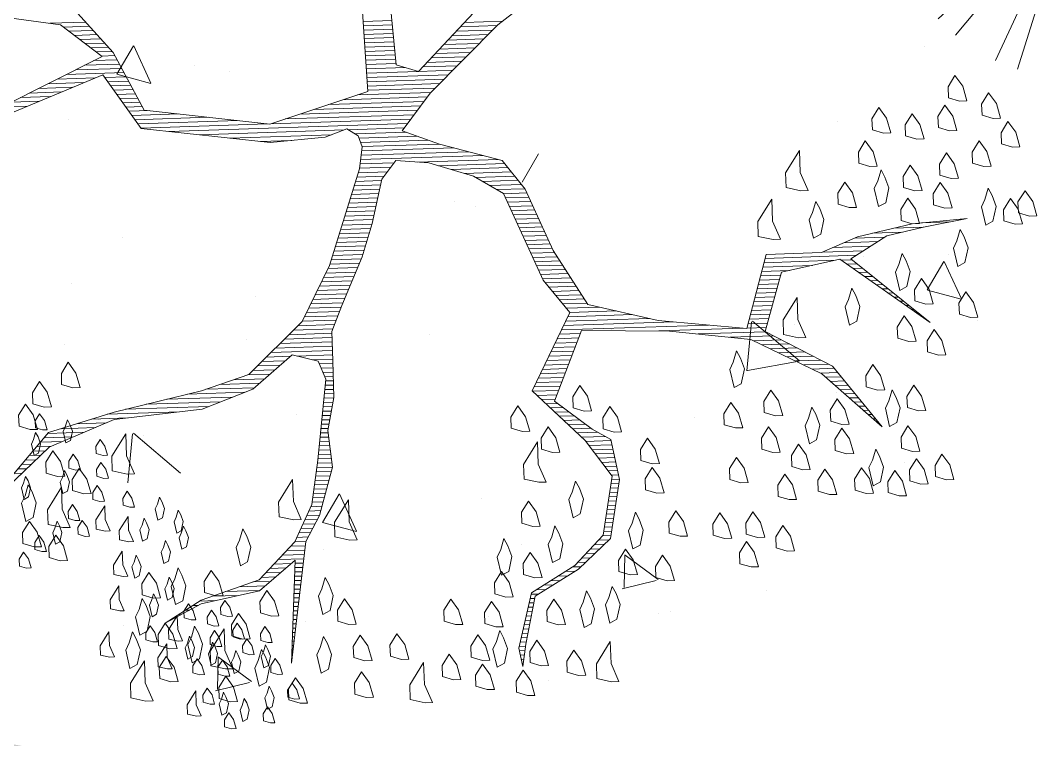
# Model space of a CAD drawing. Header units: millimetres. Extents: x 111 to 1506, y 14 to 566.
# Drawn here: x 232.076 to 233.717, y 91.259 to 92.419 of the extents above; entities that cross this region are included whole.
import ezdxf

# ---------------------------------------------------------------- set-up
doc = ezdxf.new("R2010")
doc.units = ezdxf.units.MM
for name, color, linetype, lineweight in [('ARBOLES', 78, 'Continuous', 5), ('G', 254, 'Continuous', 5), ('PALMERAS114', 114, 'Continuous', 5)]:
    doc.layers.add(name, color=color, linetype=linetype, lineweight=lineweight)
doc.styles.add('ATTR', font='romans.shx', dxfattribs={"width": 0.8, "height": 2.52})

# ---------------------------------------------------------------- blocks, each defined once
blk = doc.blocks.new('*X16')
at = {"color": 0}
for p, q in [((16.9732, 16.77), (17.0563, 16.77)), ((17.0054, 16.76), (17.0647, 16.76)), ((17.0177, 16.75), (17.0732, 16.75)), ((17.6987, 16.75), (17.7657, 16.75)), ((17.0299, 16.74), (17.0817, 16.74)), ((17.0421, 16.73), (17.0901, 16.73)), ((17.6991, 16.74), (17.7664, 16.74)), ((17.6994, 16.73), (17.767, 16.73)), ((17.9235, 16.73), (18.0084, 16.73)), ((17.9335, 16.74), (18.0217, 16.74)), ((17.0543, 16.72), (17.0986, 16.72)), ((17.0665, 16.71), (17.1071, 16.71)), ((17.0788, 16.7), (17.1155, 16.7)), ((17.6997, 16.72), (17.7676, 16.72)), ((17.7001, 16.71), (17.7682, 16.71)), ((17.7004, 16.7), (17.7689, 16.7)), ((17.8935, 16.7), (17.9768, 16.7)), ((17.9035, 16.71), (17.9873, 16.71)), ((17.9135, 16.72), (17.9979, 16.72)), ((17.0719, 16.68), (17.1263, 16.68)), ((17.091, 16.69), (17.1213, 16.69)), ((17.7007, 16.69), (17.7695, 16.69)), ((17.7011, 16.68), (17.7701, 16.68)), ((17.8735, 16.68), (17.9556, 16.68)), ((17.8835, 16.69), (17.9662, 16.69)), ((17.0288, 16.66), (17.1363, 16.66)), ((17.0504, 16.67), (17.1313, 16.67)), ((17.7014, 16.67), (17.7707, 16.67)), ((17.7017, 16.66), (17.7714, 16.66)), ((17.8535, 16.66), (17.9345, 16.66)), ((17.8635, 16.67), (17.9451, 16.67)), ((16.9642, 16.63), (17.0477, 16.63)), ((16.9858, 16.64), (17.0741, 16.64)), ((17.0073, 16.65), (17.1413, 16.65)), ((17.0964, 16.64), (17.1463, 16.64)), ((17.1031, 16.63), (17.1513, 16.63)), ((17.7021, 16.65), (17.772, 16.65)), ((17.7024, 16.64), (17.7924, 16.64)), ((17.7027, 16.63), (17.8224, 16.63)), ((17.8235, 16.63), (17.9029, 16.63)), ((17.8335, 16.64), (17.9134, 16.64)), ((17.8435, 16.65), (17.924, 16.65)), ((16.9211, 16.61), (16.995, 16.61)), ((16.9427, 16.62), (17.0214, 16.62)), ((17.1097, 16.62), (17.1563, 16.62)), ((17.1164, 16.61), (17.1613, 16.61)), ((17.7031, 16.62), (17.8923, 16.62)), ((17.7034, 16.61), (17.8818, 16.61)), ((16.8781, 16.59), (16.9423, 16.59)), ((16.8996, 16.6), (16.9686, 16.6)), ((17.1231, 16.6), (17.1663, 16.6)), ((17.1297, 16.59), (17.1713, 16.59)), ((17.7037, 16.6), (17.8712, 16.6)), ((17.7041, 16.59), (17.8606, 16.59)), ((16.8565, 16.58), (16.9159, 16.58)), ((17.1364, 16.58), (17.1763, 16.58)), ((17.1431, 16.57), (17.1813, 16.57)), ((17.1497, 16.56), (17.1971, 16.56)), ((17.6123, 16.56), (17.8338, 16.56)), ((17.646, 16.57), (17.8418, 16.57)), ((17.6798, 16.58), (17.8501, 16.58)), ((17.1564, 16.55), (17.2651, 16.55)), ((17.163, 16.54), (17.3331, 16.54)), ((17.5448, 16.54), (17.8178, 16.54)), ((17.5785, 16.55), (17.8258, 16.55)), ((17.1697, 16.53), (17.401, 16.53)), ((17.1764, 16.52), (17.469, 16.52)), ((17.4773, 16.52), (17.8018, 16.52)), ((17.511, 16.53), (17.8098, 16.53)), ((17.2412, 16.51), (17.7938, 16.51)), ((17.3112, 16.5), (17.6466, 16.5)), ((17.3812, 16.49), (17.6166, 16.49)), ((17.6564, 16.5), (17.7858, 16.5)), ((17.6714, 16.49), (17.7899, 16.49)), ((17.4512, 16.48), (17.5245, 16.48)), ((17.6804, 16.48), (17.8149, 16.48)), ((17.6837, 16.47), (17.8399, 16.47)), ((17.6839, 16.44), (17.9326, 16.44)), ((17.6855, 16.45), (17.8986, 16.45)), ((17.687, 16.46), (17.8649, 16.46)), ((17.6805, 16.42), (17.7592, 16.42)), ((17.6822, 16.43), (17.9666, 16.43)), ((17.8145, 16.42), (18.0006, 16.42)), ((17.6757, 16.4), (17.7432, 16.4)), ((17.6789, 16.41), (17.7512, 16.41)), ((17.8617, 16.41), (18.0157, 16.41)), ((17.8916, 16.4), (18.0232, 16.4)), ((17.6653, 16.37), (17.7264, 16.37)), ((17.6687, 16.38), (17.7289, 16.38)), ((17.6722, 16.39), (17.7352, 16.39)), ((17.9216, 16.39), (18.0307, 16.39)), ((17.9473, 16.38), (18.0382, 16.38)), ((17.9633, 16.37), (18.0457, 16.37)), ((17.6584, 16.35), (17.7214, 16.35)), ((17.6618, 16.36), (17.7239, 16.36)), ((17.9793, 16.36), (18.0532, 16.36)), ((17.9953, 16.35), (18.0607, 16.35)), ((17.6514, 16.33), (17.7164, 16.33)), ((17.6549, 16.34), (17.7189, 16.34)), ((18.0106, 16.34), (18.0651, 16.34)), ((18.0147, 16.33), (18.0692, 16.33)), ((17.6411, 16.3), (17.7089, 16.3)), ((17.6445, 16.31), (17.7114, 16.31)), ((17.648, 16.32), (17.7139, 16.32)), ((18.0189, 16.32), (18.0733, 16.32)), ((18.0231, 16.31), (18.0774, 16.31)), ((18.0272, 16.3), (18.0816, 16.3)), ((17.6341, 16.28), (17.7038, 16.28)), ((17.6376, 16.29), (17.7064, 16.29)), ((18.0314, 16.29), (18.0857, 16.29)), ((18.0356, 16.28), (18.0898, 16.28)), ((17.6272, 16.26), (17.6971, 16.26)), ((17.6307, 16.27), (17.7005, 16.27)), ((18.0397, 16.27), (18.0939, 16.27)), ((18.0439, 16.26), (18.098, 16.26)), ((17.6168, 16.23), (17.6871, 16.23)), ((17.6203, 16.24), (17.6905, 16.24)), ((17.6237, 16.25), (17.6938, 16.25)), ((18.0481, 16.25), (18.1021, 16.25)), ((18.0522, 16.24), (18.1063, 16.24)), ((18.0564, 16.23), (18.1104, 16.23)), ((18.9115, 16.23), (18.9795, 16.23)), ((18.9759, 16.24), (19.0395, 16.24)), ((17.6099, 16.21), (17.6805, 16.21)), ((17.6134, 16.22), (17.6838, 16.22)), ((18.0606, 16.22), (18.1145, 16.22)), ((18.0647, 16.21), (18.1186, 16.21)), ((18.8191, 16.21), (18.8896, 16.21)), ((18.8615, 16.22), (18.9295, 16.22)), ((17.5981, 16.18), (17.6673, 16.18)), ((17.603, 16.19), (17.6719, 16.19)), ((17.6064, 16.2), (17.6766, 16.2)), ((18.0689, 16.2), (18.1236, 16.2)), ((18.0731, 16.19), (18.1296, 16.19)), ((18.0772, 16.18), (18.1356, 16.18)), ((18.7441, 16.18), (18.8396, 16.18)), ((18.7691, 16.19), (18.8563, 16.19)), ((18.7941, 16.2), (18.873, 16.2)), ((17.5874, 16.16), (17.6581, 16.16)), ((17.5928, 16.17), (17.6627, 16.17)), ((18.0814, 16.17), (18.1416, 16.17)), ((18.0856, 16.16), (18.1476, 16.16)), ((18.6084, 16.16), (18.7734, 16.16)), ((18.6114, 16.17), (18.823, 16.17)), ((18.7869, 16.16), (18.812, 16.16)), ((17.5768, 16.14), (17.6489, 16.14)), ((17.5821, 16.15), (17.6535, 16.15)), ((18.0897, 16.15), (18.1536, 16.15)), ((18.0939, 16.14), (18.1596, 16.14)), ((18.6024, 16.14), (18.6667, 16.14)), ((18.6054, 16.15), (18.7201, 16.15)), ((18.8002, 16.15), (18.8237, 16.15)), ((18.8135, 16.14), (18.8354, 16.14)), ((17.5608, 16.11), (17.635, 16.11)), ((17.5661, 16.12), (17.6396, 16.12)), ((17.5714, 16.13), (17.6443, 16.13)), ((18.1004, 16.13), (18.1656, 16.13)), ((18.1082, 16.12), (18.1716, 16.12)), ((18.116, 16.11), (18.1776, 16.11)), ((18.5934, 16.11), (18.6398, 16.11)), ((18.5964, 16.12), (18.6429, 16.12)), ((18.5994, 16.13), (18.6461, 16.13)), ((18.8269, 16.13), (18.847, 16.13)), ((18.8402, 16.12), (18.8587, 16.12)), ((18.8535, 16.11), (18.8704, 16.11)), ((17.5501, 16.09), (17.6259, 16.09)), ((17.5554, 16.1), (17.6304, 16.1)), ((18.1237, 16.1), (18.1836, 16.1)), ((18.1315, 16.09), (18.1896, 16.09)), ((18.5874, 16.09), (18.6336, 16.09)), ((18.5904, 16.1), (18.6367, 16.1)), ((18.8669, 16.1), (18.882, 16.1)), ((18.8802, 16.09), (18.8937, 16.09)), ((17.5394, 16.07), (17.6174, 16.07)), ((17.5448, 16.08), (17.6216, 16.08)), ((18.1393, 16.08), (18.1956, 16.08)), ((18.1471, 16.07), (18.2239, 16.07)), ((18.5814, 16.07), (18.6273, 16.07)), ((18.5844, 16.08), (18.6304, 16.08)), ((18.8935, 16.08), (18.9054, 16.08)), ((18.9069, 16.07), (18.917, 16.07)), ((17.5127, 16.04), (17.6045, 16.04)), ((17.5234, 16.05), (17.6088, 16.05)), ((17.5341, 16.06), (17.6131, 16.06)), ((18.1444, 16.04), (18.3379, 16.04)), ((18.1497, 16.05), (18.2999, 16.05)), ((18.1549, 16.06), (18.2619, 16.06)), ((18.5724, 16.04), (18.6179, 16.04)), ((18.5754, 16.05), (18.6211, 16.05)), ((18.5784, 16.06), (18.6242, 16.06)), ((18.9202, 16.06), (18.9287, 16.06)), ((18.9335, 16.05), (18.9404, 16.05)), ((18.9469, 16.04), (18.952, 16.04)), ((17.4913, 16.02), (17.6021, 16.02)), ((17.502, 16.03), (17.6021, 16.03)), ((18.1339, 16.02), (18.4746, 16.02)), ((18.1392, 16.03), (18.3946, 16.03)), ((18.5664, 16.02), (18.6117, 16.02)), ((18.5694, 16.03), (18.6148, 16.03)), ((18.9602, 16.03), (18.9637, 16.03)), ((18.9735, 16.02), (18.9754, 16.02)), ((17.4698, 16), (17.6021, 16)), ((17.4806, 16.01), (17.6021, 16.01)), ((18.1235, 16), (18.173, 16)), ((18.1287, 16.01), (18.1773, 16.01)), ((18.3591, 16.01), (18.5546, 16.01)), ((18.4501, 16), (18.6064, 16)), ((18.5634, 16.01), (18.6086, 16.01)), ((18.9869, 16.01), (18.987, 16.01)), ((17.4377, 15.97), (17.4922, 15.97)), ((17.4484, 15.98), (17.5044, 15.98)), ((17.4591, 15.99), (17.6021, 15.99)), ((17.5206, 15.98), (17.6021, 15.98)), ((17.5556, 15.97), (17.6021, 15.97)), ((18.1077, 15.97), (18.1604, 15.97)), ((18.113, 15.98), (18.1646, 15.98)), ((18.1182, 15.99), (18.1688, 15.99)), ((18.5234, 15.99), (18.6244, 15.99)), ((18.5781, 15.98), (18.6424, 15.98)), ((18.5971, 15.97), (18.6604, 15.97)), ((17.4163, 15.95), (17.4677, 15.95)), ((17.427, 15.96), (17.4799, 15.96)), ((17.5707, 15.96), (17.6021, 15.96)), ((17.5747, 15.95), (17.6021, 15.95)), ((18.0973, 15.95), (18.152, 15.95)), ((18.1025, 15.96), (18.1562, 15.96)), ((18.6161, 15.96), (18.6784, 15.96)), ((18.6351, 15.95), (18.6964, 15.95)), ((17.3711, 15.93), (17.4433, 15.93)), ((17.4036, 15.94), (17.4555, 15.94)), ((17.5787, 15.94), (17.6021, 15.94)), ((17.5827, 15.93), (17.6021, 15.93)), ((18.0868, 15.93), (18.1436, 15.93)), ((18.092, 15.94), (18.1478, 15.94)), ((18.6541, 15.94), (18.7144, 15.94)), ((18.6731, 15.93), (18.7324, 15.93)), ((17.2629, 15.9), (17.3957, 15.9)), ((17.3061, 15.91), (17.4188, 15.91)), ((17.3386, 15.92), (17.431, 15.92)), ((17.5819, 15.9), (17.6021, 15.9)), ((17.5832, 15.91), (17.6021, 15.91)), ((17.5846, 15.92), (17.6021, 15.92)), ((18.0711, 15.9), (18.1309, 15.9)), ((18.0763, 15.91), (18.1351, 15.91)), ((18.0816, 15.92), (18.1394, 15.92)), ((18.6921, 15.92), (18.7504, 15.92)), ((18.7111, 15.91), (18.7628, 15.91)), ((18.7301, 15.9), (18.7704, 15.9)), ((17.1669, 15.88), (17.3397, 15.88)), ((17.2149, 15.89), (17.3677, 15.89)), ((17.5791, 15.88), (17.6018, 15.88)), ((17.5805, 15.89), (17.6021, 15.89)), ((18.0627, 15.88), (18.1225, 15.88)), ((18.0658, 15.89), (18.1267, 15.89)), ((18.7421, 15.89), (18.7781, 15.89)), ((18.7528, 15.88), (18.7857, 15.88)), ((17.0401, 15.85), (17.1235, 15.85)), ((17.0761, 15.86), (17.2435, 15.86)), ((17.1189, 15.87), (17.3117, 15.87)), ((17.575, 15.85), (17.5951, 15.85)), ((17.5764, 15.86), (17.5974, 15.86)), ((17.5778, 15.87), (17.5996, 15.87)), ((18.0727, 15.87), (18.1183, 15.87)), ((18.0827, 15.86), (18.1141, 15.86)), ((18.0927, 15.85), (18.1197, 15.85)), ((18.7634, 15.87), (18.7934, 15.87)), ((18.7741, 15.86), (18.801, 15.86)), ((18.7848, 15.85), (18.8087, 15.85)), ((16.9681, 15.83), (17.0472, 15.83)), ((17.0041, 15.84), (17.0729, 15.84)), ((17.5723, 15.83), (17.5907, 15.83)), ((17.5737, 15.84), (17.5929, 15.84)), ((18.1027, 15.84), (18.1322, 15.84)), ((18.1127, 15.83), (18.1447, 15.83)), ((18.7954, 15.84), (18.8163, 15.84)), ((18.8061, 15.83), (18.824, 15.83)), ((16.9281, 15.81), (16.9958, 15.81)), ((16.9371, 15.82), (17.0215, 15.82)), ((17.5696, 15.81), (17.5863, 15.81)), ((17.5709, 15.82), (17.5885, 15.82)), ((18.1227, 15.82), (18.1572, 15.82)), ((18.1327, 15.81), (18.1697, 15.81)), ((18.8168, 15.82), (18.8316, 15.82)), ((18.8274, 15.81), (18.8393, 15.81)), ((16.9009, 15.78), (16.9301, 15.78)), ((16.91, 15.79), (16.9444, 15.79)), ((16.919, 15.8), (16.9701, 15.8)), ((17.5655, 15.78), (17.5876, 15.78)), ((17.5669, 15.79), (17.5866, 15.79)), ((17.5682, 15.8), (17.5856, 15.8)), ((18.1427, 15.8), (18.1822, 15.8)), ((18.1527, 15.79), (18.1947, 15.79)), ((18.1627, 15.78), (18.2105, 15.78)), ((18.8381, 15.8), (18.8469, 15.8)), ((18.8488, 15.79), (18.8545, 15.79)), ((18.8594, 15.78), (18.8622, 15.78)), ((16.8829, 15.76), (16.9077, 15.76)), ((16.8919, 15.77), (16.9189, 15.77)), ((17.5628, 15.76), (17.5896, 15.76)), ((17.5641, 15.77), (17.5886, 15.77)), ((18.1727, 15.77), (18.2271, 15.77)), ((18.182, 15.76), (18.2403, 15.76)), ((16.8648, 15.74), (16.8853, 15.74)), ((16.8738, 15.75), (16.8965, 15.75)), ((17.56, 15.74), (17.5916, 15.74)), ((17.5614, 15.75), (17.5906, 15.75)), ((18.189, 15.75), (18.2422, 15.75)), ((18.196, 15.74), (18.244, 15.74)), ((16.8557, 15.73), (16.8742, 15.73)), ((17.5551, 15.71), (17.5906, 15.71)), ((17.5568, 15.72), (17.5936, 15.72)), ((17.5585, 15.73), (17.5926, 15.73)), ((18.203, 15.73), (18.2458, 15.73)), ((18.21, 15.72), (18.2476, 15.72)), ((18.217, 15.71), (18.2494, 15.71)), ((17.5518, 15.69), (17.5844, 15.69)), ((17.5535, 15.7), (17.5875, 15.7)), ((18.224, 15.7), (18.2512, 15.7)), ((18.231, 15.69), (18.2531, 15.69)), ((17.5485, 15.67), (17.5783, 15.67)), ((17.5501, 15.68), (17.5814, 15.68)), ((18.238, 15.68), (18.2549, 15.68)), ((18.2385, 15.67), (18.2567, 15.67)), ((17.5435, 15.64), (17.5691, 15.64)), ((17.5451, 15.65), (17.5721, 15.65)), ((17.5468, 15.66), (17.5752, 15.66)), ((18.2329, 15.64), (18.2515, 15.64)), ((18.2348, 15.65), (18.2534, 15.65)), ((18.2367, 15.66), (18.2553, 15.66)), ((17.5352, 15.62), (17.5629, 15.62)), ((17.5402, 15.63), (17.566, 15.63)), ((18.2292, 15.62), (18.2478, 15.62)), ((18.231, 15.63), (18.2497, 15.63)), ((17.5252, 15.6), (17.5543, 15.6)), ((17.5302, 15.61), (17.5598, 15.61)), ((18.2254, 15.6), (18.244, 15.6)), ((18.2273, 15.61), (18.2459, 15.61)), ((17.5102, 15.57), (17.5372, 15.57)), ((17.5152, 15.58), (17.5429, 15.58)), ((17.5202, 15.59), (17.5486, 15.59)), ((18.2198, 15.57), (18.2384, 15.57)), ((18.2217, 15.58), (18.2403, 15.58)), ((18.2235, 15.59), (18.2422, 15.59)), ((17.5002, 15.55), (17.5257, 15.55)), ((17.5052, 15.56), (17.5315, 15.56)), ((18.216, 15.55), (18.2347, 15.55)), ((18.2179, 15.56), (18.2365, 15.56)), ((17.4703, 15.52), (17.5211, 15.52)), ((17.4803, 15.53), (17.5226, 15.53)), ((17.4903, 15.54), (17.5241, 15.54)), ((18.1932, 15.52), (18.2171, 15.52)), ((18.2032, 15.53), (18.2284, 15.53)), ((18.2132, 15.54), (18.2328, 15.54)), ((17.4503, 15.5), (17.4911, 15.5)), ((17.4603, 15.51), (17.5196, 15.51)), ((17.4996, 15.5), (17.5181, 15.5)), ((18.1732, 15.5), (18.1946, 15.5)), ((18.1832, 15.51), (18.2059, 15.51)), ((17.4303, 15.48), (17.4661, 15.48)), ((17.4403, 15.49), (17.4786, 15.49)), ((17.4981, 15.48), (17.515, 15.48)), ((17.4988, 15.49), (17.5165, 15.49)), ((18.1532, 15.48), (18.1721, 15.48)), ((18.1632, 15.49), (18.1834, 15.49)), ((17.368, 15.45), (17.4286, 15.45)), ((17.4, 15.46), (17.4411, 15.46)), ((17.4203, 15.47), (17.4536, 15.47)), ((17.496, 15.45), (17.5105, 15.45)), ((17.4967, 15.46), (17.512, 15.46)), ((17.4974, 15.47), (17.5135, 15.47)), ((18.1066, 15.45), (18.1297, 15.45)), ((18.1238, 15.46), (18.1468, 15.46)), ((18.1409, 15.47), (18.1609, 15.47)), ((17.304, 15.43), (17.3661, 15.43)), ((17.336, 15.44), (17.4161, 15.44)), ((17.4946, 15.43), (17.5074, 15.43)), ((17.4953, 15.44), (17.509, 15.44)), ((18.0723, 15.43), (18.0954, 15.43)), ((18.0895, 15.44), (18.1126, 15.44)), ((17.2587, 15.41), (17.2717, 15.41)), ((17.2754, 15.42), (17.3128, 15.42)), ((17.4931, 15.41), (17.5044, 15.41)), ((17.4938, 15.42), (17.5059, 15.42)), ((18.0433, 15.41), (18.0611, 15.41)), ((18.0552, 15.42), (18.0783, 15.42)), ((17.2087, 15.38), (17.2117, 15.38)), ((17.2254, 15.39), (17.2317, 15.39)), ((17.242, 15.4), (17.2517, 15.4)), ((17.491, 15.38), (17.4999, 15.38)), ((17.4917, 15.39), (17.5014, 15.39)), ((17.4924, 15.4), (17.5029, 15.4)), ((18.0353, 15.38), (18.047, 15.38)), ((18.038, 15.39), (18.0493, 15.39)), ((18.0407, 15.4), (18.0516, 15.4)), ((17.4896, 15.36), (17.4968, 15.36)), ((17.4903, 15.37), (17.4984, 15.37)), ((18.03, 15.36), (18.0424, 15.36)), ((18.0327, 15.37), (18.0447, 15.37)), ((17.4881, 15.34), (17.4938, 15.34)), ((17.4888, 15.35), (17.4953, 15.35)), ((18.0247, 15.34), (18.0378, 15.34)), ((18.0273, 15.35), (18.0401, 15.35)), ((17.486, 15.31), (17.4893, 15.31)), ((17.4867, 15.32), (17.4908, 15.32)), ((17.4874, 15.33), (17.4923, 15.33)), ((18.0167, 15.31), (18.0309, 15.31)), ((18.0193, 15.32), (18.0332, 15.32)), ((18.022, 15.33), (18.0355, 15.33)), ((17.4846, 15.29), (17.4862, 15.29)), ((17.4853, 15.3), (17.4877, 15.3)), ((18.0113, 15.29), (18.0265, 15.29)), ((18.014, 15.3), (18.0286, 15.3)), ((17.4831, 15.27), (17.4832, 15.27)), ((17.4838, 15.28), (17.4847, 15.28)), ((18.0115, 15.28), (18.0249, 15.28)), ((18.0135, 15.27), (18.0232, 15.27)), ((18.0155, 15.26), (18.0215, 15.26)), ((18.0175, 15.25), (18.0199, 15.25))]:
    blk.add_line(p, q, dxfattribs=at)
blk = doc.blocks.new('E1E')
at = {"layer": 'ARBOLES', "ltscale": 0.2}
for p, q in [((95.6009, 59.4784), (95.6009, 59.4784)), ((95.5845, 59.4467), (95.5298, 59.4067)), ((95.6045, 59.3832), (95.5819, 59.4428)), ((95.6038, 59.3838), (95.5266, 59.4035)), ((95.7975, 59.3971), (95.7975, 59.3971)), ((95.7699, 59.3841), (95.7699, 59.3841)), ((95.473, 59.2552), (95.473, 59.2552)), ((95.4361, 59.2211), (95.4361, 59.2211)), ((95.857, 59.2206), (95.857, 59.2206)), ((94.9941, 59.1844), (94.9941, 59.1844)), ((95.9214, 59.0448), (95.8936, 59.1364)), ((95.1485, 59.1133), (95.1485, 59.1133)), ((95.4933, 59.1143), (95.4933, 59.1143)), ((95.5148, 59.066), (95.4476, 59.0575)), ((95.506, 59.0027), (95.5152, 59.0658)), ((95.92, 59.0432), (95.8063, 59.0804)), ((95.5054, 59.0022), (95.4473, 59.0568)), ((95.9924, 59.0443), (95.9924, 59.0443)), ((95.9008, 59.0394), (95.9008, 59.0394)), ((94.8455, 58.9854), (94.8455, 58.9854)), ((94.8241, 58.9714), (94.8241, 58.9714)), ((94.928, 58.9668), (94.8733, 58.9268)), ((94.948, 58.9033), (94.9254, 58.9629)), ((95.1411, 58.9598), (95.1411, 58.9598)), ((95.8256, 58.9566), (95.8256, 58.9566)), ((94.9473, 58.9039), (94.8701, 58.9236)), ((96.1089, 58.9342), (96.1089, 58.9342)), ((95.2463, 58.9074), (95.2463, 58.9074)), ((95.6403, 58.8897), (95.6403, 58.8897)), ((94.6676, 58.8635), (94.6676, 58.8635)), ((96.1395, 58.8197), (96.1395, 58.8197)), ((95.7844, 58.7923), (95.7844, 58.7923)), ((95.801, 58.7086), (95.801, 58.7086)), ((96.0816, 58.6988), (96.0816, 58.6988)), ((95.4599, 58.6504), (95.4599, 58.6504)), ((94.9236, 58.6057), (94.9236, 58.6057)), ((94.5138, 58.5333), (94.5138, 58.5333)), ((95.1355, 58.5085), (95.1355, 58.5085)), ((96.2657, 58.527), (96.2657, 58.527)), ((94.8624, 58.4826), (94.7765, 58.4282)), ((94.8909, 58.3921), (94.8631, 58.4837)), ((95.2104, 58.4729), (95.2104, 58.4729)), ((94.6865, 58.4581), (94.6865, 58.4581)), ((95.013, 58.4632), (95.013, 58.4632)), ((96.0502, 58.4349), (96.0502, 58.4349)), ((94.8895, 58.3905), (94.7758, 58.4277)), ((96.2114, 58.4099), (96.1441, 58.4015)), ((96.2025, 58.3466), (96.2117, 58.4097)), ((95.5121, 58.3932), (95.5121, 58.3932)), ((96.2019, 58.3461), (96.1439, 58.4008)), ((95.4709, 58.3857), (95.4709, 58.3857)), ((94.811, 58.3666), (94.811, 58.3666)), ((94.8922, 58.3418), (94.8922, 58.3418)), ((96.0788, 58.338), (96.0788, 58.338)), ((96.0113, 58.3231), (96.0113, 58.3231)), ((95.3957, 58.2452), (95.4049, 58.3083)), ((94.4865, 58.2246), (94.4865, 58.2246)), ((94.5882, 58.1432), (94.5302, 58.1979)), ((94.5977, 58.207), (94.5304, 58.1986)), ((94.5888, 58.1437), (94.598, 58.2068)), ((94.7363, 58.1935), (94.7363, 58.1935)), ((95.7543, 58.1961), (95.7543, 58.1961)), ((94.5867, 58.1273), (94.5867, 58.1273)), ((94.8833, 57.9689), (94.8833, 57.9689)), ((94.7808, 57.7703), (94.7808, 57.7703))]:
    blk.add_line(p, q, dxfattribs=at)
for points in [[(95.7024, 59.5158), (95.7313, 59.5209), (95.7429, 59.4949), (95.7343, 59.4442), (95.7169, 59.4833), (95.6894, 59.51)], [(95.5281, 59.503), (95.5421, 59.5044), (95.5475, 59.4922), (95.5448, 59.4764), (95.5313, 59.485), (95.52, 59.4994)], [(95.5999, 59.5058), (95.618, 59.509), (95.6252, 59.4927), (95.6198, 59.4611), (95.609, 59.4855), (95.5918, 59.5022)], [(95.5259, 59.4533), (95.5263, 59.4633), (95.5132, 59.4818), (95.5069, 59.4741), (95.51, 59.456), (95.5195, 59.4456), (95.5272, 59.4393)], [(95.5679, 59.4574), (95.5683, 59.4674), (95.5552, 59.4859), (95.5489, 59.4782), (95.5521, 59.4601), (95.5615, 59.4497), (95.5692, 59.4434)], [(95.5846, 59.4746), (95.5986, 59.476), (95.604, 59.4638), (95.6013, 59.448), (95.5877, 59.4565), (95.5764, 59.471)], [(95.4626, 59.4641), (95.4766, 59.4655), (95.482, 59.4533), (95.4793, 59.4375), (95.4658, 59.4461), (95.4545, 59.4605)], [(95.5499, 59.4557), (95.5723, 59.4579), (95.581, 59.4384), (95.5767, 59.413), (95.555, 59.4268), (95.5369, 59.4499)], [(95.6714, 59.463), (95.6938, 59.4652), (95.7025, 59.4457), (95.6981, 59.4204), (95.6764, 59.4341), (95.6584, 59.4572)], [(95.7748, 59.4233), (95.7755, 59.4392), (95.7545, 59.4688), (95.7444, 59.4565), (95.7495, 59.4276), (95.7647, 59.411), (95.7769, 59.4009)], [(95.7992, 59.463), (95.8172, 59.4662), (95.8245, 59.4499), (95.8191, 59.4183), (95.8082, 59.4427), (95.791, 59.4594)], [(95.4902, 59.4131), (95.4906, 59.423), (95.4775, 59.4416), (95.4712, 59.4339), (95.4744, 59.4158), (95.4839, 59.4054), (95.4916, 59.3991)], [(95.6867, 59.4421), (95.7048, 59.4453), (95.712, 59.4291), (95.7066, 59.3974), (95.6957, 59.4218), (95.6786, 59.4385)], [(95.6244, 59.429), (95.6384, 59.4304), (95.6438, 59.4182), (95.6411, 59.4024), (95.6275, 59.4109), (95.6162, 59.4254)], [(95.4235, 59.4072), (95.4459, 59.4093), (95.4545, 59.3898), (95.4502, 59.3645), (95.4285, 59.3782), (95.4104, 59.4014)], [(95.436, 59.4036), (95.45, 59.4049), (95.4554, 59.3927), (95.4527, 59.3769), (95.4392, 59.3855), (95.4279, 59.4)], [(95.5297, 59.361), (95.5305, 59.3769), (95.5095, 59.4065), (95.4994, 59.3942), (95.5044, 59.3653), (95.5196, 59.3487), (95.5319, 59.3386)], [(95.5761, 59.3734), (95.5765, 59.3833), (95.5634, 59.4019), (95.5571, 59.3942), (95.5602, 59.3761), (95.5697, 59.3657), (95.5774, 59.3594)], [(95.5825, 59.4), (95.6114, 59.4051), (95.623, 59.3791), (95.6143, 59.3285), (95.597, 59.3675), (95.5695, 59.3942)], [(95.5778, 59.4132), (95.5918, 59.4145), (95.5973, 59.4023), (95.5946, 59.3865), (95.581, 59.3951), (95.5697, 59.4095)], [(95.6239, 59.3752), (95.6244, 59.3852), (95.6113, 59.4037), (95.605, 59.396), (95.6081, 59.3779), (95.6176, 59.3676), (95.6253, 59.3612)], [(95.6671, 59.3676), (95.6678, 59.3835), (95.6468, 59.4131), (95.6367, 59.4008), (95.6418, 59.3719), (95.657, 59.3553), (95.6693, 59.3452)], [(95.67, 59.3811), (95.6705, 59.3911), (95.6574, 59.4096), (95.651, 59.4019), (95.6542, 59.3838), (95.6637, 59.3735), (95.6714, 59.3671)], [(95.6974, 59.4045), (95.7198, 59.4066), (95.7285, 59.3871), (95.7242, 59.3618), (95.7025, 59.3755), (95.6844, 59.3987)], [(95.7328, 59.4042), (95.7468, 59.4056), (95.7522, 59.3934), (95.7495, 59.3776), (95.736, 59.3862), (95.7247, 59.4006)], [(95.7813, 59.3561), (95.782, 59.372), (95.761, 59.4016), (95.7509, 59.3893), (95.756, 59.3604), (95.7712, 59.3438), (95.7835, 59.3337)], [(95.6881, 59.3843), (95.7062, 59.3875), (95.7134, 59.3712), (95.708, 59.3396), (95.6971, 59.364), (95.68, 59.3807)], [(95.4844, 59.3715), (95.4984, 59.3729), (95.5038, 59.3607), (95.5011, 59.3449), (95.4875, 59.3535), (95.4762, 59.3679)], [(95.5268, 59.3417), (95.5273, 59.3517), (95.5142, 59.3702), (95.5079, 59.3625), (95.511, 59.3444), (95.5205, 59.3341), (95.5282, 59.3277)], [(95.5494, 59.3567), (95.5634, 59.358), (95.5689, 59.3458), (95.5662, 59.33), (95.5526, 59.3386), (95.5413, 59.353)], [(95.6136, 59.3657), (95.6276, 59.3671), (95.633, 59.3549), (95.6303, 59.3391), (95.6167, 59.3477), (95.6054, 59.3621)], [(95.7654, 59.3311), (95.7658, 59.341), (95.7527, 59.3595), (95.7464, 59.3518), (95.7496, 59.3338), (95.7591, 59.3234), (95.7667, 59.3171)], [(95.815, 59.3727), (95.8331, 59.3758), (95.8404, 59.3596), (95.835, 59.328), (95.8241, 59.3523), (95.8069, 59.369)], [(96.0138, 59.3638), (96.0278, 59.3651), (96.0333, 59.3529), (96.0306, 59.3371), (96.017, 59.3457), (96.0057, 59.3601)], [(95.3093, 59.3485), (95.3317, 59.3507), (95.3404, 59.3312), (95.3361, 59.3059), (95.3144, 59.3196), (95.2963, 59.3427)], [(95.4279, 59.2922), (95.4286, 59.3081), (95.4076, 59.3377), (95.3975, 59.3255), (95.4026, 59.2965), (95.4178, 59.2799), (95.4301, 59.2698)], [(95.68, 59.3369), (95.694, 59.3382), (95.6994, 59.3261), (95.6967, 59.3102), (95.6832, 59.3188), (95.6719, 59.3333)], [(95.1994, 59.3152), (95.2283, 59.3203), (95.2399, 59.2943), (95.2313, 59.2436), (95.2139, 59.2827), (95.1864, 59.3094)], [(95.5259, 59.3219), (95.54, 59.3232), (95.5454, 59.311), (95.5427, 59.2952), (95.5291, 59.3038), (95.5178, 59.3182)], [(95.5731, 59.3335), (95.5955, 59.3357), (95.6042, 59.3162), (95.5999, 59.2909), (95.5782, 59.3046), (95.5601, 59.3277)], [(95.5783, 59.3355), (95.5923, 59.3368), (95.5978, 59.3246), (95.5951, 59.3088), (95.5815, 59.3174), (95.5702, 59.3318)], [(95.6339, 59.331), (95.6479, 59.3323), (95.6534, 59.3201), (95.6507, 59.3043), (95.6371, 59.3129), (95.6258, 59.3274)], [(95.7394, 59.2751), (95.7402, 59.291), (95.7192, 59.3206), (95.7091, 59.3083), (95.7141, 59.2794), (95.7293, 59.2628), (95.7416, 59.2527)], [(95.7496, 59.2899), (95.75, 59.2999), (95.7369, 59.3184), (95.7306, 59.3107), (95.7338, 59.2926), (95.7433, 59.2823), (95.751, 59.2759)], [(95.764, 59.325), (95.7864, 59.3272), (95.7951, 59.3077), (95.7908, 59.2824), (95.7691, 59.2961), (95.751, 59.3192)], [(95.9584, 59.3258), (95.9809, 59.328), (95.9895, 59.3085), (95.9852, 59.2832), (95.9635, 59.2969), (95.9454, 59.3201)], [(95.998, 59.3226), (96.0121, 59.324), (96.0175, 59.3118), (96.0148, 59.296), (96.0012, 59.3046), (95.9899, 59.319)], [(96.0156, 59.3201), (96.038, 59.3223), (96.0467, 59.3028), (96.0423, 59.2775), (96.0206, 59.2912), (96.0025, 59.3143)], [(95.6168, 59.3039), (95.6308, 59.3052), (95.6362, 59.293), (95.6335, 59.2772), (95.6199, 59.2858), (95.6086, 59.3002)], [(95.8246, 59.2746), (95.825, 59.2846), (95.8119, 59.3031), (95.8056, 59.2954), (95.8088, 59.2773), (95.8183, 59.267), (95.826, 59.2606)], [(95.8341, 59.3081), (95.8521, 59.3112), (95.8594, 59.295), (95.854, 59.2634), (95.8431, 59.2878), (95.8259, 59.3045)], [(95.9918, 59.2711), (95.9922, 59.2811), (95.9791, 59.2996), (95.9728, 59.2919), (95.9759, 59.2738), (95.9854, 59.2635), (95.9931, 59.2571)], [(95.3382, 59.2835), (95.3606, 59.2857), (95.3693, 59.2662), (95.365, 59.2409), (95.3433, 59.2546), (95.3252, 59.2777)], [(96.0691, 59.2348), (96.0698, 59.2507), (96.0488, 59.2804), (96.0387, 59.2681), (96.0438, 59.2392), (96.059, 59.2225), (96.0713, 59.2124)], [(95.5385, 59.2713), (95.5609, 59.2735), (95.5696, 59.254), (95.5653, 59.2287), (95.5436, 59.2424), (95.5255, 59.2655)], [(95.6534, 59.2758), (95.6758, 59.2779), (95.6845, 59.2584), (95.6802, 59.2331), (95.6585, 59.2468), (95.6404, 59.27)], [(95.9317, 59.2639), (95.9457, 59.2652), (95.9511, 59.253), (95.9484, 59.2372), (95.9349, 59.2458), (95.9236, 59.2602)], [(95.978, 59.2644), (96.0069, 59.2695), (96.0185, 59.2435), (96.0099, 59.1929), (95.9925, 59.2319), (95.965, 59.2586)], [(95.0975, 59.2464), (95.1199, 59.2486), (95.1286, 59.2291), (95.1243, 59.2038), (95.1026, 59.2175), (95.0845, 59.2407)], [(95.1648, 59.253), (95.1872, 59.2552), (95.1959, 59.2357), (95.1915, 59.2104), (95.1698, 59.2241), (95.1518, 59.2472)], [(95.2732, 59.2545), (95.2956, 59.2567), (95.3043, 59.2372), (95.3, 59.2119), (95.2783, 59.2256), (95.2602, 59.2487)], [(95.7826, 59.2267), (95.7831, 59.2367), (95.77, 59.2552), (95.7636, 59.2475), (95.7668, 59.2294), (95.7763, 59.219), (95.784, 59.2127)], [(95.849, 59.2417), (95.8671, 59.2448), (95.8743, 59.2286), (95.8689, 59.197), (95.8581, 59.2213), (95.8409, 59.2381)], [(95.8987, 59.2394), (95.9168, 59.2426), (95.924, 59.2264), (95.9186, 59.1947), (95.9078, 59.2191), (95.8906, 59.2358)], [(95.9606, 59.2427), (95.9746, 59.244), (95.98, 59.2318), (95.9773, 59.216), (95.9638, 59.2246), (95.9525, 59.239)], [(96.0808, 59.2134), (96.0812, 59.2233), (96.0681, 59.2418), (96.0618, 59.2341), (96.065, 59.2161), (96.0745, 59.2057), (96.0822, 59.1994)], [(95.0202, 59.2276), (95.0426, 59.2298), (95.0513, 59.2103), (95.047, 59.185), (95.0253, 59.1987), (95.0072, 59.2218)], [(95.3932, 59.23), (95.4156, 59.2322), (95.4243, 59.2127), (95.42, 59.1874), (95.3983, 59.2011), (95.3802, 59.2242)], [(95.4677, 59.1853), (95.4684, 59.2012), (95.4474, 59.2308), (95.4373, 59.2185), (95.4424, 59.1896), (95.4576, 59.173), (95.4699, 59.1629)], [(95.8373, 59.2024), (95.8377, 59.2123), (95.8246, 59.2308), (95.8183, 59.2231), (95.8215, 59.2051), (95.831, 59.1947), (95.8387, 59.1884)], [(95.1272, 59.1973), (95.1496, 59.1995), (95.1583, 59.18), (95.154, 59.1547), (95.1323, 59.1684), (95.1142, 59.1915)], [(95.6513, 59.1579), (95.652, 59.1738), (95.6311, 59.2034), (95.621, 59.1911), (95.626, 59.1622), (95.6412, 59.1456), (95.6535, 59.1355)], [(95.761, 59.1879), (95.7614, 59.1978), (95.7483, 59.2163), (95.742, 59.2086), (95.7452, 59.1906), (95.7546, 59.1802), (95.7623, 59.1738)], [(96.0153, 59.1745), (96.0158, 59.1844), (96.0027, 59.2029), (95.9963, 59.1952), (95.9995, 59.1772), (96.009, 59.1668), (96.0167, 59.1605)], [(95.1157, 59.1532), (95.1164, 59.1691), (95.0954, 59.1987), (95.0853, 59.1864), (95.0904, 59.1575), (95.1056, 59.1409), (95.1179, 59.1308)], [(95.7818, 59.163), (95.7822, 59.173), (95.7691, 59.1915), (95.7628, 59.1838), (95.766, 59.1657), (95.7754, 59.1553), (95.7831, 59.149)], [(95.8251, 59.1531), (95.8256, 59.163), (95.8125, 59.1816), (95.8062, 59.1739), (95.8093, 59.1558), (95.8188, 59.1454), (95.8265, 59.1391)], [(95.8721, 59.1789), (95.8861, 59.1803), (95.8915, 59.1681), (95.8888, 59.1522), (95.8753, 59.1608), (95.864, 59.1753)], [(95.9304, 59.1902), (95.9444, 59.1916), (95.9498, 59.1794), (95.9471, 59.1636), (95.9336, 59.1722), (95.9222, 59.1866)], [(95.965, 59.1885), (95.9875, 59.1907), (95.9961, 59.1712), (95.9918, 59.1459), (95.9701, 59.1596), (95.952, 59.1827)], [(95.0174, 59.164), (95.0398, 59.1662), (95.0485, 59.1467), (95.0441, 59.1213), (95.0224, 59.1351), (95.0044, 59.1582)], [(96.0251, 59.1763), (96.0475, 59.1784), (96.0562, 59.1589), (96.0518, 59.1336), (96.0301, 59.1473), (96.012, 59.1705)], [(94.8793, 59.1415), (94.9082, 59.1466), (94.9198, 59.1205), (94.9112, 59.0699), (94.8938, 59.109), (94.8663, 59.1357)], [(94.9436, 59.1545), (94.966, 59.1567), (94.9747, 59.1372), (94.9704, 59.1119), (94.9487, 59.1256), (94.9306, 59.1487)], [(95.2017, 59.1525), (95.2241, 59.1547), (95.2328, 59.1352), (95.2285, 59.1099), (95.2068, 59.1236), (95.1887, 59.1468)], [(95.9403, 59.146), (95.9544, 59.1473), (95.9598, 59.1351), (95.9571, 59.1193), (95.9435, 59.1279), (95.9322, 59.1423)], [(95.9964, 59.1514), (96.0104, 59.1528), (96.0158, 59.1406), (96.0131, 59.1248), (95.9995, 59.1334), (95.9882, 59.1478)], [(96.0949, 59.1271), (96.0953, 59.137), (96.0822, 59.1555), (96.0759, 59.1479), (96.0791, 59.1298), (96.0885, 59.1194), (96.0962, 59.1131)], [(95.1273, 59.1272), (95.1497, 59.1294), (95.1584, 59.1099), (95.154, 59.0846), (95.1323, 59.0983), (95.1143, 59.1214)], [(95.9015, 59.1212), (95.9304, 59.1263), (95.942, 59.1003), (95.9333, 59.0497), (95.916, 59.0887), (95.8885, 59.1154)], [(95.9584, 59.1053), (95.9725, 59.1067), (95.9779, 59.0945), (95.9752, 59.0787), (95.9616, 59.0872), (95.9503, 59.1017)], [(96.047, 59.0814), (96.0475, 59.0914), (96.0343, 59.1099), (96.028, 59.1022), (96.0312, 59.0841), (96.0407, 59.0737), (96.0484, 59.0674)], [(96.0858, 59.1036), (96.0999, 59.105), (96.1053, 59.0928), (96.1026, 59.077), (96.089, 59.0855), (96.0777, 59.1)], [(96.1082, 59.112), (96.1306, 59.1142), (96.1393, 59.0946), (96.135, 59.0693), (96.1133, 59.0831), (96.0952, 59.1062)], [(95.4533, 59.0775), (95.4822, 59.0826), (95.4938, 59.0566), (95.4852, 59.006), (95.4678, 59.045), (95.4403, 59.0717)], [(95.5683, 59.082), (95.5972, 59.087), (95.6088, 59.061), (95.6001, 59.0104), (95.5827, 59.0494), (95.5553, 59.0762)], [(94.9885, 59.0187), (94.9893, 59.0346), (94.9683, 59.0642), (94.9582, 59.0519), (94.9632, 59.023), (94.9784, 59.0064), (94.9907, 58.9963)], [(95.0167, 59.078), (95.0391, 59.0801), (95.0478, 59.0606), (95.0435, 59.0353), (95.0218, 59.049), (95.0037, 59.0722)], [(95.1309, 59.0665), (95.1533, 59.0687), (95.162, 59.0491), (95.1577, 59.0238), (95.136, 59.0376), (95.1179, 59.0607)], [(96.0996, 59.0614), (96.122, 59.0635), (96.1307, 59.044), (96.1264, 59.0187), (96.1047, 59.0324), (96.0866, 59.0556)], [(94.9459, 58.9919), (94.9466, 59.0078), (94.9256, 59.0374), (94.9155, 59.0251), (94.9206, 58.9962), (94.9358, 58.9796), (94.9481, 58.9695)], [(95.1751, 58.9848), (95.1758, 59.0007), (95.1548, 59.0303), (95.1447, 59.018), (95.1498, 58.9891), (95.165, 58.9725), (95.1773, 58.9624)], [(95.0934, 59.0108), (95.1158, 59.013), (95.1245, 58.9935), (95.1201, 58.9681), (95.0985, 58.9819), (95.0804, 59.005)], [(96.062, 59.0057), (96.0845, 59.0079), (96.0931, 58.9883), (96.0888, 58.963), (96.0671, 58.9768), (96.049, 58.9999)], [(95.0927, 58.9248), (95.0934, 58.9407), (95.0724, 58.9703), (95.0623, 58.958), (95.0674, 58.9291), (95.0826, 58.9125), (95.0949, 58.9023)], [(94.9243, 58.9355), (94.9467, 58.9377), (94.9554, 58.9182), (94.951, 58.8928), (94.9294, 58.9066), (94.9113, 58.9297)], [(94.8534, 58.9195), (94.8758, 58.9217), (94.8845, 58.9022), (94.8802, 58.8769), (94.8585, 58.8906), (94.8404, 58.9137)], [(95.1339, 58.9197), (95.1563, 58.9219), (95.165, 58.9024), (95.1607, 58.8771), (95.139, 58.8908), (95.1209, 58.9139)], [(94.9583, 58.8415), (94.959, 58.8574), (94.938, 58.8871), (94.9279, 58.8748), (94.933, 58.8458), (94.9482, 58.8292), (94.9605, 58.8191)], [(95.0884, 58.8293), (95.0892, 58.8452), (95.0682, 58.8749), (95.0581, 58.8626), (95.0631, 58.8336), (95.0783, 58.817), (95.0906, 58.8069)], [(94.7125, 58.8334), (94.7349, 58.8356), (94.7436, 58.8161), (94.7393, 58.7908), (94.7176, 58.8045), (94.6995, 58.8276)], [(94.8622, 58.8299), (94.8846, 58.8321), (94.8933, 58.8126), (94.889, 58.7873), (94.8673, 58.801), (94.8492, 58.8241)], [(95.1557, 58.8359), (95.1846, 58.841), (95.1962, 58.8149), (95.1875, 58.7643), (95.1701, 58.8034), (95.1427, 58.8301)], [(94.7812, 58.8016), (94.8036, 58.8038), (94.8123, 58.7843), (94.808, 58.759), (94.7863, 58.7727), (94.7682, 58.7959)], [(94.6591, 58.7784), (94.6815, 58.7806), (94.6902, 58.7611), (94.6859, 58.7358), (94.6642, 58.7495), (94.6461, 58.7726)], [(94.7227, 58.7756), (94.7451, 58.7778), (94.7538, 58.7583), (94.7495, 58.7329), (94.7278, 58.7467), (94.7097, 58.7698)], [(94.936, 58.7692), (94.9584, 58.7714), (94.9671, 58.7519), (94.9627, 58.7266), (94.941, 58.7403), (94.9229, 58.7634)], [(95.1528, 58.7723), (95.1752, 58.7744), (95.1839, 58.7549), (95.1796, 58.7296), (95.1579, 58.7434), (95.1398, 58.7665)], [(95.2222, 58.7564), (95.2446, 58.7586), (95.2533, 58.7391), (95.249, 58.7138), (95.2273, 58.7275), (95.2092, 58.7506)], [(94.9656, 58.7201), (94.988, 58.7223), (94.9967, 58.7028), (94.9924, 58.6775), (94.9707, 58.6912), (94.9526, 58.7143)], [(94.6931, 58.6845), (94.7155, 58.6867), (94.7242, 58.6671), (94.7199, 58.6418), (94.6982, 58.6556), (94.6801, 58.6787)], [(94.7922, 58.6896), (94.8146, 58.6918), (94.8233, 58.6723), (94.8189, 58.647), (94.7972, 58.6607), (94.7791, 58.6838)], [(95.0567, 58.6905), (95.0791, 58.6927), (95.0878, 58.6732), (95.0835, 58.6479), (95.0618, 58.6616), (95.0437, 58.6847)], [(95.1261, 58.6747), (95.1485, 58.6768), (95.1572, 58.6573), (95.1529, 58.632), (95.1312, 58.6457), (95.1131, 58.6689)], [(94.6245, 58.6461), (94.6469, 58.6483), (94.6556, 58.6288), (94.6513, 58.6035), (94.6296, 58.6172), (94.6115, 58.6403)], [(94.5594, 58.6172), (94.5818, 58.6193), (94.5905, 58.5998), (94.5862, 58.5745), (94.5645, 58.5882), (94.5464, 58.6114)], [(94.6903, 58.6209), (94.7127, 58.623), (94.7214, 58.6035), (94.7171, 58.5782), (94.6954, 58.5919), (94.6773, 58.6151)], [(94.7568, 58.6115), (94.7792, 58.6137), (94.7879, 58.5942), (94.7836, 58.5689), (94.7619, 58.5826), (94.7438, 58.6057)], [(94.498, 58.5976), (94.5204, 58.5998), (94.5291, 58.5803), (94.5248, 58.555), (94.5031, 58.5687), (94.485, 58.5918)], [(94.5725, 58.5528), (94.5732, 58.5687), (94.5522, 58.5984), (94.5421, 58.5861), (94.5472, 58.5571), (94.5624, 58.5405), (94.5747, 58.5304)], [(94.8421, 58.5949), (94.8645, 58.5971), (94.8732, 58.5776), (94.8689, 58.5523), (94.8472, 58.566), (94.8291, 58.5891)], [(94.7178, 58.524), (94.7185, 58.5399), (94.6975, 58.5695), (94.6874, 58.5572), (94.6925, 58.5283), (94.7077, 58.5117), (94.72, 58.5016)], [(94.4677, 58.5607), (94.4901, 58.5629), (94.4988, 58.5434), (94.4944, 58.5181), (94.4728, 58.5318), (94.4547, 58.5549)], [(94.6238, 58.5601), (94.6462, 58.5623), (94.6549, 58.5428), (94.6506, 58.5175), (94.6289, 58.5312), (94.6108, 58.5543)], [(94.425, 58.5339), (94.4474, 58.5361), (94.4561, 58.5166), (94.4518, 58.4913), (94.4301, 58.505), (94.412, 58.5281)], [(94.7792, 58.5436), (94.8017, 58.5458), (94.8103, 58.5262), (94.806, 58.5009), (94.7843, 58.5147), (94.7662, 58.5378)], [(94.5067, 58.508), (94.5292, 58.5101), (94.5378, 58.4906), (94.5335, 58.4653), (94.5118, 58.479), (94.4937, 58.5022)], [(94.6535, 58.511), (94.6759, 58.5131), (94.6846, 58.4936), (94.6803, 58.4683), (94.6586, 58.482), (94.6405, 58.5052)], [(94.8942, 58.4779), (94.8949, 58.4938), (94.874, 58.5234), (94.8638, 58.5111), (94.8689, 58.4822), (94.8841, 58.4656), (94.8964, 58.4555)], [(94.5863, 58.4343), (94.587, 58.4502), (94.566, 58.4798), (94.5559, 58.4675), (94.561, 58.4386), (94.5762, 58.422), (94.5885, 58.4119)], [(94.5256, 58.4306), (94.548, 58.4328), (94.5567, 58.4133), (94.5524, 58.388), (94.5307, 58.4017), (94.5126, 58.4248)], [(94.6145, 58.4235), (94.6369, 58.4256), (94.6456, 58.4061), (94.6413, 58.3808), (94.6196, 58.3945), (94.6015, 58.4177)], [(94.7945, 58.3867), (94.8235, 58.3918), (94.835, 58.3658), (94.8264, 58.3152), (94.809, 58.3542), (94.7815, 58.3809)], [(94.53, 58.3157), (94.5524, 58.3179), (94.5611, 58.2984), (94.5568, 58.2731), (94.5351, 58.2868), (94.517, 58.3099)], [(94.5936, 58.3128), (94.616, 58.315), (94.6247, 58.2955), (94.6204, 58.2702), (94.5987, 58.2839), (94.5806, 58.307)], [(94.7324, 58.2811), (94.7332, 58.297), (94.7122, 58.3267), (94.7021, 58.3144), (94.7071, 58.2854), (94.7223, 58.2688), (94.7346, 58.2587)], [(94.5901, 58.2333), (94.6125, 58.2355), (94.6212, 58.216), (94.6168, 58.1907), (94.5952, 58.2044), (94.5771, 58.2275)], [(94.9118, 58.2285), (94.9407, 58.2336), (94.9523, 58.2075), (94.9436, 58.1569), (94.9262, 58.196), (94.8988, 58.2227)], [(94.5004, 58.2246), (94.5228, 58.2268), (94.5315, 58.2072), (94.5272, 58.1819), (94.5055, 58.1957), (94.4874, 58.2188)], [(94.6675, 58.182), (94.6682, 58.1979), (94.6472, 58.2276), (94.6371, 58.2153), (94.6422, 58.1864), (94.6573, 58.1697), (94.6696, 58.1596)], [(94.8605, 58.1511), (94.8612, 58.167), (94.8402, 58.1966), (94.8301, 58.1843), (94.8352, 58.1554), (94.8504, 58.1388), (94.8627, 58.1287)], [(94.5808, 58.0967), (94.5815, 58.1126), (94.5605, 58.1422), (94.5504, 58.1299), (94.5555, 58.101), (94.5707, 58.0844), (94.583, 58.0743)], [(94.7983, 58.1156), (94.8208, 58.1178), (94.8294, 58.0983), (94.8251, 58.073), (94.8034, 58.0867), (94.7853, 58.1098)], [(94.8974, 58.1208), (94.9263, 58.1258), (94.9379, 58.0998), (94.9292, 58.0492), (94.9119, 58.0882), (94.8844, 58.115)], [(94.6733, 58.0989), (94.6957, 58.1011), (94.7044, 58.0816), (94.7001, 58.0563), (94.6784, 58.07), (94.6603, 58.0931)], [(94.7666, 58.0469), (94.7673, 58.0628), (94.7463, 58.0925), (94.7362, 58.0802), (94.7413, 58.0512), (94.7565, 58.0346), (94.7688, 58.0245)], [(94.5606, 58.002), (94.5613, 58.0179), (94.5403, 58.0475), (94.5302, 58.0352), (94.5353, 58.0063), (94.5505, 57.9897), (94.5628, 57.9796)], [(94.6263, 58.0468), (94.6488, 58.049), (94.6574, 58.0295), (94.6531, 58.0042), (94.6314, 58.0179), (94.6133, 58.041)], [(94.6929, 58.0375), (94.7153, 58.0397), (94.724, 58.0202), (94.7196, 57.9948), (94.6979, 58.0086), (94.6799, 58.0317)], [(94.4883, 58.0243), (94.5107, 58.0265), (94.5194, 58.007), (94.5151, 57.9817), (94.4934, 57.9954), (94.4753, 58.0185)], [(94.7912, 58.0267), (94.8136, 58.0289), (94.8223, 58.0094), (94.818, 57.9841), (94.7963, 57.9978), (94.7782, 58.0209)], [(94.4681, 57.9997), (94.4905, 58.0019), (94.4992, 57.9824), (94.4948, 57.9571), (94.4732, 57.9708), (94.4551, 57.9939)], [(94.6365, 57.989), (94.6589, 57.9912), (94.6676, 57.9717), (94.6633, 57.9464), (94.6416, 57.9601), (94.6235, 57.9832)], [(94.7912, 57.9566), (94.8136, 57.9588), (94.8223, 57.9393), (94.818, 57.914), (94.7963, 57.9277), (94.7782, 57.9508)], [(94.5867, 57.9434), (94.6091, 57.9456), (94.6178, 57.9261), (94.6134, 57.9008), (94.5917, 57.9145), (94.5737, 57.9376)], [(94.7269, 57.9435), (94.7493, 57.9457), (94.758, 57.9262), (94.7537, 57.9009), (94.732, 57.9146), (94.7139, 57.9377)], [(94.6742, 57.9045), (94.6966, 57.9066), (94.7053, 57.8871), (94.7009, 57.8618), (94.6792, 57.8755), (94.6612, 57.8987)], [(94.5491, 57.8877), (94.5715, 57.8899), (94.5802, 57.8704), (94.5759, 57.8451), (94.5542, 57.8588), (94.5361, 57.8819)], [(94.6048, 57.8502), (94.6272, 57.8524), (94.6359, 57.8329), (94.6316, 57.8076), (94.6099, 57.8213), (94.5918, 57.8444)], [(94.6778, 57.8437), (94.7002, 57.8459), (94.7089, 57.8264), (94.7046, 57.8011), (94.6829, 57.8148), (94.6648, 57.8379)]]:
    blk.add_lwpolyline(points, close=True, dxfattribs=at)
for points in [[(95.8415, 58.0658), (95.7481, 58.258), (95.9006, 58.3882), (96.1362, 58.4542), (96.2345, 58.3733), (96.3437, 58.3206)], [(96.4745, 58.3944), (96.3488, 58.3618), (96.2512, 58.3884), (96.3956, 58.5541)], [(96.3934, 58.5765), (96.2367, 58.421), (96.1282, 58.4896), (95.8861, 58.4207), (95.7914, 58.3708), (95.7582, 58.3404), (95.7329, 58.3447), (95.7177, 58.3613), (95.7068, 58.4033), (95.69, 58.5984), (95.6986, 58.7192), (95.7556, 58.8537), (95.8286, 58.9173), (95.9702, 59.0193), (96.0728, 59.104), (96.1356, 59.2956), (96.0612, 59.13), (95.9644, 59.0324), (95.8141, 58.9498), (95.7376, 58.8768), (95.6921, 58.7864), (95.6408, 58.7791), (95.6133, 58.8058), (95.5691, 58.9576), (95.5473, 59.0415), (95.5509, 59.121), (95.587, 59.215), (95.6765, 59.2938), (95.7242, 59.3618), (95.6736, 59.3003), (95.5783, 59.2345), (95.5364, 59.1535), (95.4683, 59.3414), (95.5314, 59.1123), (95.5256, 59.0552), (95.5373, 58.959), (95.5727, 58.8969), (95.5858, 58.8326), (95.6147, 58.7675), (95.6379, 58.7155), (95.6387, 58.6613), (95.6373, 58.5593), (95.6439, 58.4921), (95.6591, 58.4054), (95.6476, 58.3613), (95.5861, 58.3417), (95.4965, 58.333), (95.43, 58.3423), (95.2954, 58.4695), (95.2238, 58.5077), (95.2346, 58.6762), (95.103, 58.7267), (95.0285, 58.7715), (95.0017, 58.8842), (95.0305, 58.9594), (95.0883, 59.0397), (95.0709, 59.1488), (95.0499, 59.1785), (95.0608, 59.1365), (95.0789, 59.0433), (95.0211, 58.963), (94.9858, 58.8849), (95.0126, 58.7722), (95.0574, 58.7064), (95.0987, 58.7014), (95.1869, 58.6783), (95.1899, 58.5316), (95.0309, 58.4686), (94.8791, 58.4244), (94.7266, 58.4344), (94.579, 58.4856), (94.7128, 58.4127), (94.8589, 58.3998), (94.8727, 58.2812), (94.7773, 58.2154), (94.5691, 58.2629), (94.7578, 58.2067), (94.7101, 58.1387), (94.6509, 58.0967), (94.5786, 58.049), (94.6733, 58.0989), (94.7622, 58.1619), (94.8156, 58.2168), (94.9132, 58.2603), (94.8943, 58.4077), (95.0591, 58.4577), (95.1971, 58.4802), (95.2991, 58.4087), (95.3939, 58.3185), (95.4561, 58.2838), (95.5811, 58.3005), (95.6577, 58.3035), (95.6347, 58.2152), (95.5632, 58.0431), (95.4838, 57.9065)], [(95.6102, 58.0251), (95.6715, 58.1849), (95.7164, 58.1893), (95.7692, 58.0881)]]:
    blk.add_lwpolyline(points, dxfattribs=at)
at = {"layer": 'ARBOLES', "ltscale": 0.2, "xscale": 0.8372139817761642, "yscale": 0.8372139817761642, "zscale": 0.8372139817761642, "rotation": 204.0028523145856}
blk.add_blockref('*X16', (103.6395, 76.9735), dxfattribs=at)
blk = doc.blocks.new('EVG7')
for p, q in [((-3.91, 19.67), (-9.01, 58.4)), ((1.55, 19.67), (6.65, 58.4)), ((-9.21, 18.3), (-24.14, 54.35)), ((-6.59, 19.1), (-16.71, 56.87)), ((4.23, 19.1), (14.35, 56.87)), ((6.85, 18.3), (21.78, 54.35)), ((-11.62, 16.99), (-31.18, 50.87)), ((9.26, 16.99), (28.82, 50.87)), ((-13.82, 15.38), (-37.7, 46.51)), ((-16, 13.74), (-43.6, 41.34)), ((-17.84, 11.7), (-48.78, 35.44)), ((15.48, 11.7), (46.42, 35.44)), ((17.04, 9.43), (50.78, 28.91)), ((-20.59, 6.96), (-56.61, 21.87)), ((18.24, 6.96), (54.25, 21.87)), ((-21.61, 4.39), (-59.13, 14.44)), ((19.8, 1.68), (58.31, 6.74)), ((-22.19, -1.09), (-61.18, -1.09)), ((19.83, -1.09), (58.82, -1.09)), ((-22.16, -3.85), (-60.66, -8.92)), ((19.25, -6.56), (56.78, -16.62)), ((19.8, -3.85), (58.31, -8.92)), ((-20.59, -9.13), (-56.61, -24.05)), ((-19.4, -11.61), (-53.14, -31.09)), ((-17.84, -13.87), (-48.78, -37.61)), ((13.64, -15.91), (41.25, -43.51)), ((15.48, -13.87), (46.42, -37.61)), ((-13.82, -17.56), (-37.7, -48.69)), ((-11.62, -19.17), (-31.18, -53.05)), ((9.26, -19.17), (28.82, -53.05)), ((11.46, -17.56), (35.35, -48.69)), ((-9.21, -20.47), (-24.14, -56.52)), ((-6.59, -21.27), (-16.71, -59.04)), ((-3.91, -21.84), (-9.01, -60.57)), ((-1.18, -22.12), (-1.18, -61.09)), ((4.23, -21.27), (14.35, -59.04)), ((6.85, -20.47), (21.78, -56.52))]:
    blk.add_line(p, q)
at = {"style": 'ATTR', "width": 0.8, "flags": 9}
blk.add_attdef('ESTCODE', (0, 0), '', height=0.7, dxfattribs=at)

msp = doc.modelspace()

# ---------------------------------------------------------------- hatches: boundary and pattern name
at = {"layer": 'G', "lineweight": 100, "ltscale": 1000}
h = msp.add_hatch(dxfattribs=at)
h.set_pattern_fill('AR-HBONE', color=256, scale=0.046, angle=-105.01068, style=0)
h.set_pattern_definition([(299.989322, (1759.44181, -290.11183), (0.251336119, -0.067395514), [0.552, -0.184]), (29.989322, (1759.53378, -290.2712), (0.251336119, -0.067395514), [0.552, -0.184])])
edge = h.paths.add_edge_path()
edge.add_line((245.14386, 88.77243), (288.23794, 78.57046))
edge.add_line((288.23794, 78.57046), (200.7159, 95.15598))
edge.add_line((200.7159, 95.15598), (201.10543, 97.11776))
edge.add_line((201.10543, 97.11776), (290.19297, 80.23558))

# ---------------------------------------------------------------- block references
at = {"layer": 'ARBOLES', "color": 0, "xscale": 0.8310831642732954, "yscale": 0.8310831642732954, "zscale": 0.8310831642732954, "rotation": 157.9147716791316}
msp.add_blockref('E1E', (324.57561, 107.24945), dxfattribs=at)
at = {"layer": 'PALMERAS114', "extrusion": (0, 0, -1), "xscale": -0.004880888891868356, "yscale": 0.004880888891718753, "zscale": -0.004880888891868356, "rotation": 294.9205878507973}
msp.add_blockref('EVG7', (-233.76803, 92.62666), dxfattribs=at)

doc.saveas('drawing.dxf')
